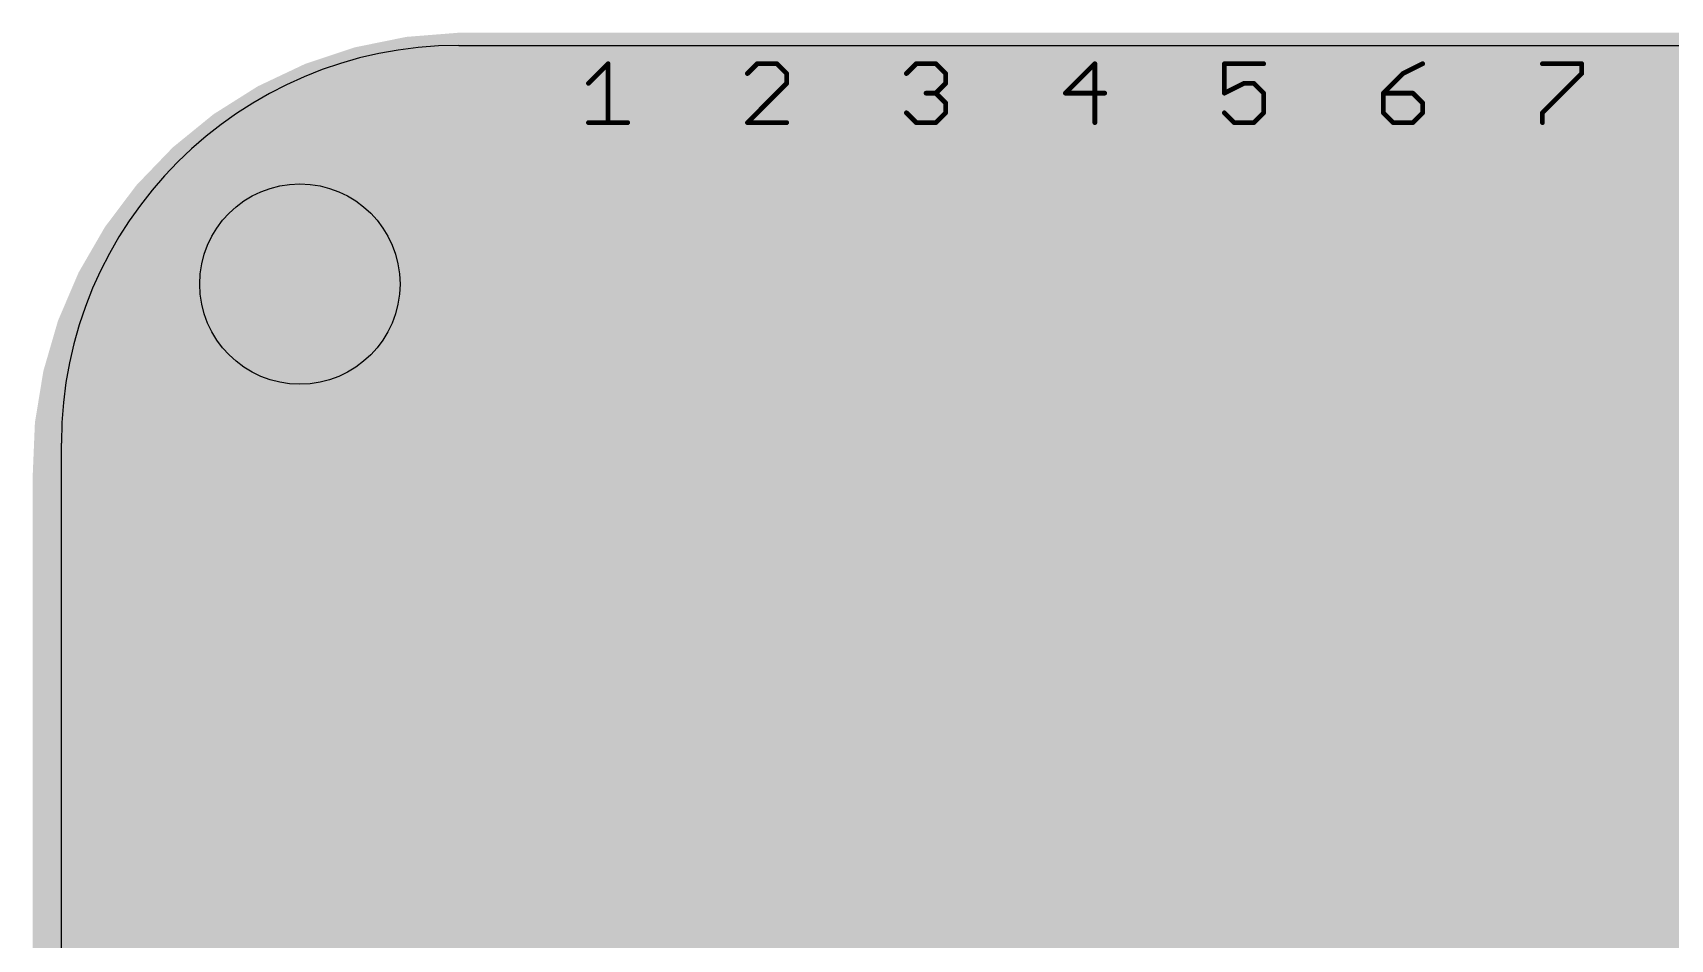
# Model space of a CAD drawing. Extents: x -27.1 to 26.9, y -16.7 to 16.7.
# Drawn here: x -27.13 to -0.97, y 2.24 to 16.71 of the extents above; entities that cross this region are included whole.
import ezdxf

# ---------------------------------------------------------------- set-up
doc = ezdxf.new("R2010")
doc.units = 0
for name, color, linetype in [('113', 5, 'CONTINUOUS'), ('16', 132, 'CONTINUOUS'), ('18', 110, 'CONTINUOUS'), ('20', 53, 'CONTINUOUS'), ('21', 253, 'CONTINUOUS'), ('29', 253, 'CONTINUOUS'), ('30', 253, 'CONTINUOUS')]:
    doc.layers.add(name, color=color, linetype=linetype)

# ---------------------------------------------------------------- blocks, each defined once
blk = doc.blocks.new('ROUNDV')
at = {"const_width": 0.5}
blk.add_lwpolyline([(0, -0.25, 1), (0, 0.25, 1), (0, -0.25)], format="xyb", dxfattribs=at)

msp = doc.modelspace()

# ---------------------------------------------------------------- linework, layer by layer
at = {"layer": '113', "const_width": 0.4064}
msp.add_lwpolyline([(-18.288, 2.54), (18.288, 2.54)], dxfattribs=at)
at = {"layer": '113', "const_width": 0.2032}
msp.add_lwpolyline([(-18.288, 2.6416, 1), (-18.288, 2.4384)], format="xyb", dxfattribs=at)
at = {"layer": '16', "const_width": 0.4064}
for points in [[(-17.78, 13.97), (-17.78, 11.43)], [(-15.24, 13.97), (-15.24, 11.43)], [(-12.7, 13.97), (-12.7, 11.43)], [(-10.16, 13.97), (-10.16, 11.43)], [(-7.62, 13.97), (-7.62, 11.43)], [(-5.08, 13.97), (-5.08, 11.43)], [(-2.54, 13.97), (-2.54, 11.43)], [(-17.78, 11.43), (-17.78, 8.89)], [(-15.24, 11.43), (-15.24, 8.89)], [(-12.7, 11.43), (-12.7, 8.89)], [(-10.16, 11.43), (-10.16, 8.89)], [(-7.62, 11.43), (-7.62, 8.89)], [(-5.08, 11.43), (-5.08, 8.89)], [(-2.54, 11.43), (-2.54, 8.89)], [(-17.78, 8.89), (-17.78, 6.35)], [(-15.24, 8.89), (-15.24, 6.35)], [(-12.7, 8.89), (-12.7, 6.35)], [(-10.16, 8.89), (-10.16, 6.35)], [(-7.62, 8.89), (-7.62, 6.35)], [(-5.08, 8.89), (-5.08, 6.35)], [(-2.54, 8.89), (-2.54, 6.35)], [(-17.78, 6.35), (-17.78, 3.81)], [(-15.24, 6.35), (-15.24, 3.81)], [(-12.7, 6.35), (-12.7, 3.81)], [(-10.16, 6.35), (-10.16, 3.81)], [(-7.62, 6.35), (-7.62, 3.81)], [(-5.08, 6.35), (-5.08, 3.81)], [(-2.54, 6.35), (-2.54, 3.81)]]:
    msp.add_lwpolyline(points, dxfattribs=at)
at = {"layer": '16', "const_width": 0.2032}
for points in [[(-17.6784, 13.97, 1), (-17.8816, 13.97)], [(-15.1384, 13.97, 1), (-15.3416, 13.97)], [(-12.5984, 13.97, 1), (-12.8016, 13.97)], [(-10.0584, 13.97, 1), (-10.2616, 13.97)], [(-7.5184, 13.97, 1), (-7.7216, 13.97)], [(-4.9784, 13.97, 1), (-5.1816, 13.97)], [(-2.4384, 13.97, 1), (-2.6416, 13.97)], [(-17.6784, 11.43, 1), (-17.8816, 11.43)], [(-17.8816, 11.43, 1), (-17.6784, 11.43)], [(-15.1384, 11.43, 1), (-15.3416, 11.43)], [(-15.3416, 11.43, 1), (-15.1384, 11.43)], [(-12.5984, 11.43, 1), (-12.8016, 11.43)], [(-12.8016, 11.43, 1), (-12.5984, 11.43)], [(-10.0584, 11.43, 1), (-10.2616, 11.43)], [(-10.2616, 11.43, 1), (-10.0584, 11.43)], [(-7.5184, 11.43, 1), (-7.7216, 11.43)], [(-7.7216, 11.43, 1), (-7.5184, 11.43)], [(-4.9784, 11.43, 1), (-5.1816, 11.43)], [(-5.1816, 11.43, 1), (-4.9784, 11.43)], [(-2.4384, 11.43, 1), (-2.6416, 11.43)], [(-2.6416, 11.43, 1), (-2.4384, 11.43)], [(-17.6784, 8.89, 1), (-17.8816, 8.89)], [(-17.8816, 8.89, 1), (-17.6784, 8.89)], [(-15.1384, 8.89, 1), (-15.3416, 8.89)], [(-15.3416, 8.89, 1), (-15.1384, 8.89)], [(-12.5984, 8.89, 1), (-12.8016, 8.89)], [(-12.8016, 8.89, 1), (-12.5984, 8.89)], [(-10.0584, 8.89, 1), (-10.2616, 8.89)], [(-10.2616, 8.89, 1), (-10.0584, 8.89)], [(-7.5184, 8.89, 1), (-7.7216, 8.89)], [(-7.7216, 8.89, 1), (-7.5184, 8.89)], [(-4.9784, 8.89, 1), (-5.1816, 8.89)], [(-5.1816, 8.89, 1), (-4.9784, 8.89)], [(-2.4384, 8.89, 1), (-2.6416, 8.89)], [(-2.6416, 8.89, 1), (-2.4384, 8.89)], [(-17.6784, 6.35, 1), (-17.8816, 6.35)], [(-15.1384, 6.35, 1), (-15.3416, 6.35)], [(-12.5984, 6.35, 1), (-12.8016, 6.35)], [(-10.0584, 6.35, 1), (-10.2616, 6.35)], [(-7.5184, 6.35, 1), (-7.7216, 6.35)], [(-4.9784, 6.35, 1), (-5.1816, 6.35)], [(-2.4384, 6.35, 1), (-2.6416, 6.35)], [(-17.8816, 6.35, 1), (-17.6784, 6.35)], [(-15.3416, 6.35, 1), (-15.1384, 6.35)], [(-12.8016, 6.35, 1), (-12.5984, 6.35)], [(-10.2616, 6.35, 1), (-10.0584, 6.35)], [(-7.7216, 6.35, 1), (-7.5184, 6.35)], [(-5.1816, 6.35, 1), (-4.9784, 6.35)], [(-2.6416, 6.35, 1), (-2.4384, 6.35)], [(-17.8816, 3.81, 1), (-17.6784, 3.81)], [(-15.3416, 3.81, 1), (-15.1384, 3.81)], [(-12.8016, 3.81, 1), (-12.5984, 3.81)], [(-10.2616, 3.81, 1), (-10.0584, 3.81)], [(-7.7216, 3.81, 1), (-7.5184, 3.81)], [(-5.1816, 3.81, 1), (-4.9784, 3.81)], [(-2.6416, 3.81, 1), (-2.4384, 3.81)]]:
    msp.add_lwpolyline(points, format="xyb", dxfattribs=at)
at = {"layer": '20'}
msp.add_circle((-22.86, 12.7), 1.6, dxfattribs=at)
at = {"layer": '21'}
for p, q in [((-20.32, 16.51), (20.32, 16.51)), ((-26.67, -10.16), (-26.67, 10.16))]:
    msp.add_line(p, q, dxfattribs=at)
at = {"layer": '21', "const_width": 0.0762}
for points in [[(-18.2499, 15.9052), (-17.9364, 16.2187)], [(-17.9364, 16.2187), (-17.9364, 15.2781)], [(-15.5531, 16.2187), (-15.7099, 16.0619)], [(-15.2396, 16.2187), (-15.5531, 16.2187)], [(-15.0828, 16.0619), (-15.2396, 16.2187)], [(-13.1699, 16.0619), (-13.0131, 16.2187)], [(-13.0131, 16.2187), (-12.6996, 16.2187)], [(-12.6996, 16.2187), (-12.5428, 16.0619)], [(-10.1596, 16.2187), (-10.6299, 15.7484)], [(-10.1596, 15.2781), (-10.1596, 16.2187)], [(-7.4628, 16.2187), (-8.0899, 16.2187)], [(-8.0899, 16.2187), (-8.0899, 15.7484)], [(-4.9228, 16.2187), (-5.2364, 16.0619)], [(-3.0099, 16.2187), (-2.3828, 16.2187)], [(-2.3828, 16.2187), (-2.3828, 16.0619)], [(-15.0828, 15.9052), (-15.0828, 16.0619)], [(-12.5428, 16.0619), (-12.5428, 15.9052)], [(-5.2364, 16.0619), (-5.5499, 15.7484)], [(-2.3828, 16.0619), (-3.0099, 15.4349)], [(-15.7099, 15.2781), (-15.0828, 15.9052)], [(-12.6996, 15.7484), (-12.8564, 15.7484)], [(-12.5428, 15.9052), (-12.6996, 15.7484)], [(-12.6996, 15.7484), (-12.5428, 15.5916)], [(-10.6299, 15.7484), (-10.0028, 15.7484)], [(-8.0899, 15.7484), (-7.7764, 15.9052)], [(-7.7764, 15.9052), (-7.6196, 15.9052)], [(-7.6196, 15.9052), (-7.4628, 15.7484)], [(-7.4628, 15.7484), (-7.4628, 15.4349)], [(-5.5499, 15.7484), (-5.5499, 15.4349)], [(-5.0796, 15.7484), (-5.5499, 15.7484)], [(-4.9228, 15.5916), (-5.0796, 15.7484)], [(-13.0131, 15.2781), (-13.1699, 15.4349)], [(-12.5428, 15.4349), (-12.6996, 15.2781)], [(-12.5428, 15.5916), (-12.5428, 15.4349)], [(-7.9331, 15.2781), (-8.0899, 15.4349)], [(-7.4628, 15.4349), (-7.6196, 15.2781)], [(-5.5499, 15.4349), (-5.3931, 15.2781)], [(-5.0796, 15.2781), (-4.9228, 15.4349)], [(-4.9228, 15.4349), (-4.9228, 15.5916)], [(-3.0099, 15.4349), (-3.0099, 15.2781)], [(-18.2499, 15.2781), (-17.6228, 15.2781)], [(-15.0828, 15.2781), (-15.7099, 15.2781)], [(-12.6996, 15.2781), (-13.0131, 15.2781)], [(-7.6196, 15.2781), (-7.9331, 15.2781)], [(-5.3931, 15.2781), (-5.0796, 15.2781)]]:
    msp.add_lwpolyline(points, dxfattribs=at)
at = {"layer": '21', "const_width": 0.0381}
for points in [[(-17.9173, 16.2187, 1), (-17.9554, 16.2187)], [(-17.9229, 16.2052, 1), (-17.9498, 16.2322)], [(-15.5531, 16.2378, 1), (-15.5531, 16.1997)], [(-15.5397, 16.2052, 1), (-15.5666, 16.2322)], [(-15.2261, 16.2322, 1), (-15.2531, 16.2052)], [(-15.2396, 16.1997, 1), (-15.2396, 16.2378)], [(-13.0131, 16.2378, 1), (-13.0131, 16.1997)], [(-12.9997, 16.2052, 1), (-13.0266, 16.2322)], [(-12.6861, 16.2322, 1), (-12.7131, 16.2052)], [(-12.6996, 16.1997, 1), (-12.6996, 16.2378)], [(-10.1406, 16.2187, 1), (-10.1787, 16.2187)], [(-10.1461, 16.2052, 1), (-10.1731, 16.2322)], [(-8.0899, 16.2378, 1), (-8.0899, 16.1997)], [(-8.0709, 16.2187, 1), (-8.109, 16.2187)], [(-7.4628, 16.1997, 1), (-7.4628, 16.2378)], [(-4.9143, 16.2017, 1), (-4.9314, 16.2357)], [(-3.0099, 16.2378, 1), (-3.0099, 16.1997)], [(-2.3638, 16.2187, 1), (-2.4019, 16.2187)], [(-2.3828, 16.1997, 1), (-2.3828, 16.2378)], [(-15.7234, 16.0754, 1), (-15.6964, 16.0485)], [(-15.0638, 16.0619, 1), (-15.1019, 16.0619)], [(-15.0963, 16.0485, 1), (-15.0694, 16.0754)], [(-13.1834, 16.0754, 1), (-13.1564, 16.0485)], [(-12.5238, 16.0619, 1), (-12.5619, 16.0619)], [(-12.5563, 16.0485, 1), (-12.5294, 16.0754)], [(-5.2449, 16.079, 1), (-5.2278, 16.0449)], [(-5.2229, 16.0485, 1), (-5.2498, 16.0754)], [(-2.4019, 16.0619, 1), (-2.3638, 16.0619)], [(-2.3694, 16.0485, 1), (-2.3963, 16.0754)], [(-18.2634, 15.9186, 1), (-18.2364, 15.8917)], [(-15.1019, 15.9052, 1), (-15.0638, 15.9052)], [(-15.0694, 15.8917, 1), (-15.0963, 15.9186)], [(-12.8564, 15.7675, 1), (-12.8564, 15.7294)], [(-12.6861, 15.7619, 1), (-12.7131, 15.7349)], [(-12.7131, 15.7619, 1), (-12.6861, 15.7349)], [(-12.6996, 15.7294, 1), (-12.6996, 15.7675)], [(-12.5619, 15.9052, 1), (-12.5238, 15.9052)], [(-12.5294, 15.8917, 1), (-12.5563, 15.9186)], [(-10.6299, 15.7675, 1), (-10.6299, 15.7294)], [(-10.6434, 15.7619, 1), (-10.6164, 15.7349)], [(-10.0028, 15.7294, 1), (-10.0028, 15.7675)], [(-8.0984, 15.7654, 1), (-8.0814, 15.7314)], [(-8.109, 15.7484, 1), (-8.0709, 15.7484)], [(-7.7764, 15.9242, 1), (-7.7764, 15.8861)], [(-7.7678, 15.8881, 1), (-7.7849, 15.9222)], [(-7.6061, 15.9186, 1), (-7.6331, 15.8917)], [(-7.6196, 15.8861, 1), (-7.6196, 15.9242)], [(-7.4438, 15.7484, 1), (-7.4819, 15.7484)], [(-7.4763, 15.7349, 1), (-7.4494, 15.7619)], [(-5.5499, 15.7675, 1), (-5.5499, 15.7294)], [(-5.5309, 15.7484, 1), (-5.569, 15.7484)], [(-5.5634, 15.7619, 1), (-5.5364, 15.7349)], [(-5.0661, 15.7619, 1), (-5.0931, 15.7349)], [(-5.0796, 15.7294, 1), (-5.0796, 15.7675)], [(-13.1564, 15.4483, 1), (-13.1834, 15.4214)], [(-12.5238, 15.5916, 1), (-12.5619, 15.5916)], [(-12.5619, 15.4349, 1), (-12.5238, 15.4349)], [(-12.5563, 15.5782, 1), (-12.5294, 15.6051)], [(-12.5294, 15.4214, 1), (-12.5563, 15.4483)], [(-8.0764, 15.4483, 1), (-8.1034, 15.4214)], [(-7.4819, 15.4349, 1), (-7.4438, 15.4349)], [(-7.4494, 15.4214, 1), (-7.4763, 15.4483)], [(-5.5364, 15.4483, 1), (-5.5634, 15.4214)], [(-5.569, 15.4349, 1), (-5.5309, 15.4349)], [(-4.9038, 15.5916, 1), (-4.9419, 15.5916)], [(-4.9419, 15.4349, 1), (-4.9038, 15.4349)], [(-4.9363, 15.5782, 1), (-4.9094, 15.6051)], [(-4.9094, 15.4214, 1), (-4.9363, 15.4483)], [(-2.9909, 15.4349, 1), (-3.029, 15.4349)], [(-3.0234, 15.4483, 1), (-2.9964, 15.4214)], [(-18.2499, 15.2972, 1), (-18.2499, 15.2591)], [(-17.9554, 15.2781, 1), (-17.9173, 15.2781)], [(-17.6228, 15.2591, 1), (-17.6228, 15.2972)], [(-15.7099, 15.2972, 1), (-15.7099, 15.2591)], [(-15.7234, 15.2916, 1), (-15.6964, 15.2646)], [(-15.0828, 15.2591, 1), (-15.0828, 15.2972)], [(-13.0131, 15.2972, 1), (-13.0131, 15.2591)], [(-13.0266, 15.2646, 1), (-12.9997, 15.2916)], [(-12.7131, 15.2916, 1), (-12.6861, 15.2646)], [(-12.6996, 15.2591, 1), (-12.6996, 15.2972)], [(-10.1787, 15.2781, 1), (-10.1406, 15.2781)], [(-7.9331, 15.2972, 1), (-7.9331, 15.2591)], [(-7.9466, 15.2646, 1), (-7.9197, 15.2916)], [(-7.6331, 15.2916, 1), (-7.6061, 15.2646)], [(-7.6196, 15.2591, 1), (-7.6196, 15.2972)], [(-5.3931, 15.2972, 1), (-5.3931, 15.2591)], [(-5.4066, 15.2646, 1), (-5.3797, 15.2916)], [(-5.0931, 15.2916, 1), (-5.0661, 15.2646)], [(-5.0796, 15.2591, 1), (-5.0796, 15.2972)], [(-3.029, 15.2781, 1), (-2.9909, 15.2781)]]:
    msp.add_lwpolyline(points, format="xyb", dxfattribs=at)
at = {"layer": '21'}
msp.add_arc((-20.32, 10.16), 6.35, 90, 180, dxfattribs=at)
at = {"layer": '29', "const_width": 1.7016}
msp.add_lwpolyline([(-22.86, 11.8492, 1), (-22.86, 13.5508, 1), (-22.86, 11.8492)], format="xyb", dxfattribs=at)
at = {"layer": '30', "const_width": 0.4064}
for points in [[(-21.9271, 16.2839), (-22.6985, 16.0274)], [(-21.1304, 16.4456), (-21.9271, 16.2839)], [(-20.32, 16.51), (-21.1304, 16.4456)], [(20.32, 16.51), (-20.32, 16.51)], [(-22.6985, 16.0274), (-23.4334, 15.6798)], [(-22.011, 16.256), (22.063, 16.256)], [(-23.0745, 15.8496), (23.1226, 15.8496)], [(-23.4334, 15.6798), (-24.121, 15.2462)], [(-24.121, 15.2462), (-24.7514, 14.7329)], [(-23.8086, 15.4432), (23.8329, 15.4432)], [(-24.3782, 15.0368), (24.3732, 15.0368)], [(-24.7514, 14.7329), (-25.3153, 14.1473)], [(-24.85, 14.6304), (24.8138, 14.6304)], [(-25.2414, 14.224), (25.1883, 14.224)], [(-25.3153, 14.1473), (-25.8045, 13.498)], [(-25.5637, 13.8176), (25.5067, 13.8176)], [(-25.8045, 13.498), (-26.2119, 12.7945)], [(-25.8547, 13.4112), (25.7614, 13.4112)], [(-26.0901, 13.0048), (25.9906, 13.0048)], [(-26.2119, 12.7945), (-26.5315, 12.047)], [(-26.2957, 12.5984), (26.1735, 12.5984)], [(-26.4695, 12.192), (26.326, 12.192)], [(-26.5315, 12.047), (-26.7587, 11.2665)], [(-26.6076, 11.7856), (26.4526, 11.7856)], [(-26.7259, 11.3792), (26.5406, 11.3792)], [(-26.7587, 11.2665), (-26.8902, 10.4642)], [(-26.8068, 10.9728), (26.6151, 10.9728)], [(-26.8734, 10.5664), (26.6455, 10.5664)], [(-26.8902, 10.4642), (-26.924, 9.652)], [(-26.9028, 10.16), (26.67, 10.16)], [(-26.9198, 9.7536), (26.67, 9.7536)], [(-26.924, 9.652), (-26.924, -10.16)], [(-26.924, 9.3472), (26.67, 9.3472)], [(-26.924, 8.9408), (26.67, 8.9408)], [(-26.924, 8.5344), (26.67, 8.5344)], [(-26.924, 8.128), (26.67, 8.128)], [(-26.924, 7.7216), (26.67, 7.7216)], [(-26.924, 7.3152), (26.67, 7.3152)], [(-26.924, 6.9088), (26.67, 6.9088)], [(-26.924, 6.5024), (26.67, 6.5024)], [(-26.924, 6.096), (26.67, 6.096)], [(-26.924, 5.6896), (26.67, 5.6896)], [(-26.924, 5.2832), (26.67, 5.2832)], [(-26.924, 4.8768), (26.67, 4.8768)], [(-26.924, 4.4704), (26.67, 4.4704)], [(-26.924, 4.064), (26.67, 4.064)], [(-26.924, 3.6576), (26.67, 3.6576)], [(-26.924, 3.2512), (26.67, 3.2512)], [(-26.924, 2.8448), (26.67, 2.8448)], [(-26.924, 2.4384), (26.67, 2.4384)], [(-26.924, 2.032), (26.67, 2.032)]]:
    msp.add_lwpolyline(points, dxfattribs=at)
at = {"layer": '30'}
for points, const_width in [([(-21.9473, 16.3835, 1), (-21.9069, 16.1843)], 0.2032), ([(-21.895, 16.1875, 1), (-21.9591, 16.3803)], 0.2032), ([(-21.1384, 16.5468, 1), (-21.1223, 16.3443)], 0.2032), ([(-21.1102, 16.346, 1), (-21.1506, 16.5451)], 0.2032), ([(-20.32, 16.6116, 1), (-20.32, 16.4084)], 0.2032), ([(-20.3119, 16.4087, 1), (-20.3281, 16.6113)], 0.2032), ([(-22.7306, 16.1238, 1), (-22.6665, 15.931)], 0.2032), ([(-22.6551, 15.9356, 1), (-22.742, 16.1193)], 0.2032), ([(-22.011, 16.3576, 1), (-22.011, 16.1544)], 0.2032), ([(-23.0745, 15.9512, 1), (-23.0745, 15.748)], 0.2032), ([(-23.4768, 15.7717, 1), (-23.39, 15.588)], 0.2032), ([(-23.3792, 15.5939, 1), (-23.4876, 15.7658)], 0.2032), ([(-24.0569, 15.1674, 1), (-24.1852, 15.325)], 0.2032), ([(-23.8086, 15.5448, 1), (-23.8086, 15.3416)], 0.2032), ([(-24.3782, 15.1384, 1), (-24.3782, 14.9352)], 0.2032), ([(-24.1752, 15.3321, 1), (-24.0668, 15.1603)], 0.2032), ([(-24.8155, 14.8116, 1), (-24.6872, 14.6541)], 0.2032), ([(-24.6782, 14.6624, 1), (-24.8246, 14.8033)], 0.2032), ([(-24.85, 14.732, 1), (-24.85, 14.5288)], 0.2032), ([(-25.2414, 14.3256, 1), (-25.2414, 14.1224)], 0.2032), ([(-22.86, 11.8492, 1), (-22.86, 13.5508, 1), (-22.86, 11.8492)], 1.7016), ([(-25.3885, 14.2177, 1), (-25.2421, 14.0768)], 0.2032), ([(-25.2341, 14.0861, 1), (-25.3964, 14.2084)], 0.2032), ([(-25.5637, 13.9192, 1), (-25.5637, 13.716)], 0.2032), ([(-25.8547, 13.5128, 1), (-25.8547, 13.3096)], 0.2032), ([(-25.8856, 13.5591, 1), (-25.7233, 13.4369)], 0.2032), ([(-25.7166, 13.4471, 1), (-25.8924, 13.5489)], 0.2032), ([(-26.0901, 13.1064, 1), (-26.0901, 12.9032)], 0.2032), ([(-26.2998, 12.8454, 1), (-26.1239, 12.7436)], 0.2032), ([(-26.1184, 12.7546, 1), (-26.3053, 12.8344)], 0.2032), ([(-26.2957, 12.7, 1), (-26.2957, 12.4968)], 0.2032), ([(-26.4695, 12.2936, 1), (-26.4695, 12.0904)], 0.2032), ([(-26.6249, 12.087, 1), (-26.4381, 12.0071)], 0.2032), ([(-26.4339, 12.0186, 1), (-26.629, 12.0754)], 0.2032), ([(-26.6076, 11.8872, 1), (-26.6076, 11.684)], 0.2032), ([(-26.7259, 11.4808, 1), (-26.7259, 11.2776)], 0.2032), ([(-26.8562, 11.2949, 1), (-26.6611, 11.2381)], 0.2032), ([(-26.6584, 11.25, 1), (-26.859, 11.2829)], 0.2032), ([(-26.8068, 11.0744, 1), (-26.8068, 10.8712)], 0.2032), ([(-26.8734, 10.668, 1), (-26.8734, 10.4648)], 0.2032), ([(-26.7887, 10.46, 1), (-26.9917, 10.4685)], 0.2032), ([(-26.9904, 10.4807, 1), (-26.7899, 10.4478)], 0.2032), ([(-26.9028, 10.2616, 1), (-26.9028, 10.0584)], 0.2032), ([(-26.9198, 9.8552, 1), (-26.9198, 9.652)], 0.2032), ([(-26.8224, 9.652, 1), (-27.0256, 9.652)], 0.2032), ([(-27.0255, 9.6562, 1), (-26.8225, 9.6478)], 0.2032), ([(-26.924, 9.4488, 1), (-26.924, 9.2456)], 0.2032), ([(-26.924, 9.0424, 1), (-26.924, 8.8392)], 0.2032), ([(-26.924, 8.636, 1), (-26.924, 8.4328)], 0.2032), ([(-26.924, 8.2296, 1), (-26.924, 8.0264)], 0.2032), ([(-26.924, 7.8232, 1), (-26.924, 7.62)], 0.2032), ([(-26.924, 7.4168, 1), (-26.924, 7.2136)], 0.2032), ([(-26.924, 7.0104, 1), (-26.924, 6.8072)], 0.2032), ([(-26.924, 6.604, 1), (-26.924, 6.4008)], 0.2032), ([(-26.924, 6.1976, 1), (-26.924, 5.9944)], 0.2032), ([(-26.924, 5.7912, 1), (-26.924, 5.588)], 0.2032), ([(-26.924, 5.3848, 1), (-26.924, 5.1816)], 0.2032), ([(-26.924, 4.9784, 1), (-26.924, 4.7752)], 0.2032), ([(-26.924, 4.572, 1), (-26.924, 4.3688)], 0.2032), ([(-26.924, 4.1656, 1), (-26.924, 3.9624)], 0.2032), ([(-26.924, 3.7592, 1), (-26.924, 3.556)], 0.2032), ([(-26.924, 3.3528, 1), (-26.924, 3.1496)], 0.2032), ([(-26.924, 2.9464, 1), (-26.924, 2.7432)], 0.2032), ([(-26.924, 2.54, 1), (-26.924, 2.3368)], 0.2032), ([(-26.924, 2.1336, 1), (-26.924, 1.9304)], 0.2032)]:
    msp.add_lwpolyline(points, format="xyb", dxfattribs=dict(at, const_width=const_width))

# ---------------------------------------------------------------- block references
at = {"layer": '18', "xscale": 1.9304, "yscale": 1.9304}
for p in [(-17.78, 13.97), (-17.78, 13.97), (-15.24, 13.97), (-15.24, 13.97), (-12.7, 13.97), (-12.7, 13.97), (-10.16, 13.97), (-10.16, 13.97), (-7.62, 13.97), (-7.62, 13.97), (-5.08, 13.97), (-5.08, 13.97), (-2.54, 13.97), (-2.54, 13.97), (-17.78, 11.43), (-17.78, 11.43), (-15.24, 11.43), (-15.24, 11.43), (-12.7, 11.43), (-12.7, 11.43), (-10.16, 11.43), (-10.16, 11.43), (-7.62, 11.43), (-7.62, 11.43), (-5.08, 11.43), (-5.08, 11.43), (-2.54, 11.43), (-2.54, 11.43), (-25.4, 8.89), (-25.4, 8.89), (-22.86, 8.89), (-22.86, 8.89), (-20.32, 8.89), (-20.32, 8.89), (-17.78, 8.89), (-17.78, 8.89), (-15.24, 8.89), (-15.24, 8.89), (-12.7, 8.89), (-12.7, 8.89), (-10.16, 8.89), (-10.16, 8.89), (-7.62, 8.89), (-7.62, 8.89), (-5.08, 8.89), (-5.08, 8.89), (-2.54, 8.89), (-2.54, 8.89), (-25.4, 6.35), (-25.4, 6.35), (-22.86, 6.35), (-22.86, 6.35), (-20.32, 6.35), (-20.32, 6.35), (-17.78, 6.35), (-17.78, 6.35), (-15.24, 6.35), (-15.24, 6.35), (-12.7, 6.35), (-12.7, 6.35), (-10.16, 6.35), (-10.16, 6.35), (-7.62, 6.35), (-7.62, 6.35), (-5.08, 6.35), (-5.08, 6.35), (-2.54, 6.35), (-2.54, 6.35), (-25.4, 3.81), (-25.4, 3.81), (-22.86, 3.81), (-22.86, 3.81), (-20.32, 3.81), (-20.32, 3.81), (-17.78, 3.81), (-17.78, 3.81), (-15.24, 3.81), (-15.24, 3.81), (-12.7, 3.81), (-12.7, 3.81), (-10.16, 3.81), (-10.16, 3.81), (-7.62, 3.81), (-7.62, 3.81), (-5.08, 3.81), (-5.08, 3.81), (-2.54, 3.81), (-2.54, 3.81), (-25.4, 1.27), (-25.4, 1.27), (-22.86, 1.27), (-22.86, 1.27), (-20.32, 1.27), (-20.32, 1.27), (-17.78, 1.27), (-17.78, 1.27), (-15.24, 1.27), (-15.24, 1.27), (-12.7, 1.27), (-12.7, 1.27), (-10.16, 1.27), (-10.16, 1.27), (-7.62, 1.27), (-7.62, 1.27), (-5.08, 1.27), (-5.08, 1.27), (-2.54, 1.27), (-2.54, 1.27)]:
    msp.add_blockref('ROUNDV', p, dxfattribs=at)

doc.saveas('drawing.dxf')
